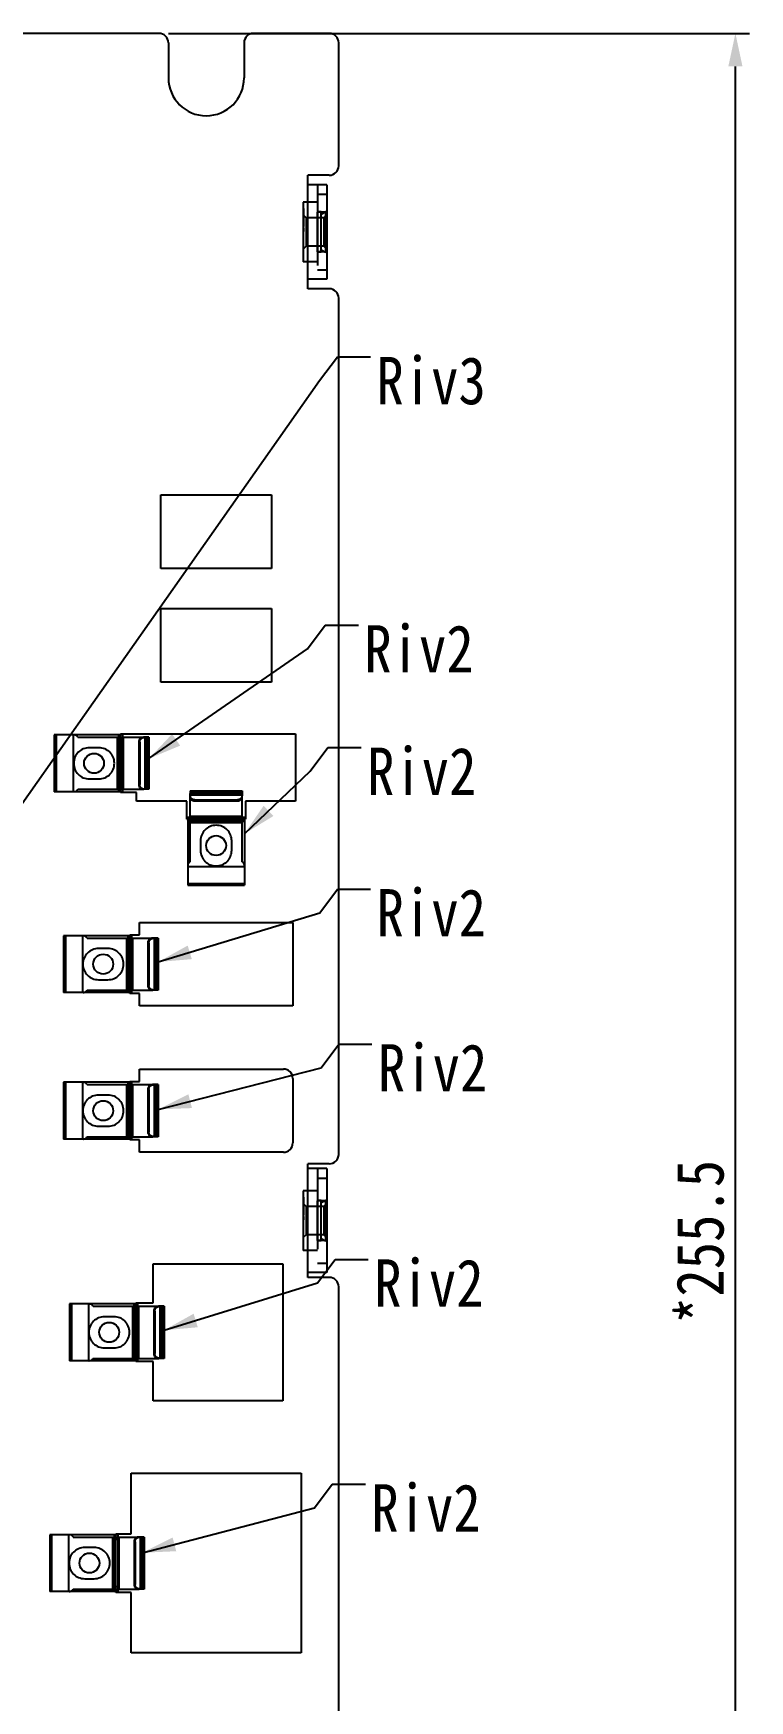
# Model space of a CAD drawing. Header units: millimetres. Extents: x 0 to 8948, y -1340 to 1100.
# Drawn here: x 5114.7 to 5190.4, y 552.4 to 728.6 of the extents above; entities that cross this region are included whole.
import ezdxf

# ---------------------------------------------------------------- set-up
doc = ezdxf.new("R2010")
doc.units = ezdxf.units.MM
doc.header["$LTSCALE"] = 85.25
doc.header["$PDMODE"] = 3
doc.header["$PDSIZE"] = 8
doc.linetypes.add('HIDDEN', pattern=[0.2, 0.1, -0.1])
doc.layers.get('0').update_dxf_attribs({"linetype": 'CONTINUOUS'})
doc.layers.get('Defpoints').update_dxf_attribs({"linetype": 'CONTINUOUS'})
doc.layers.add('02___PRT_ALL_AXES', color=7, linetype='CONTINUOUS')
doc.layers.add('DEFAULT_2', color=8, linetype='HIDDEN')
doc.styles.get("Standard").update_dxf_attribs({"font": 'txt', "width": 0.85})
doc.dimstyles.new('DIMSTYLE_1', dxfattribs={"dimtxt": 5, "dimasz": 3.5, "dimexe": 1.5, "dimexo": 1, "dimgap": 1.25, "dimtad": 1, "dimdsep": 46, "dimtxsty": 'Standard', "dimblk": '_FILLED', "dimblk1": '_FILLED', "dimblk2": '_FILLED', "dimcen": 0.09, "dimadec": 0, "dimazin": 0, "dimtp": 0.01, "dimtm": 0.01, "dimtfac": 1, "dimtofl": 0, "dimtmove": 0, "dimatfit": 3, "dimldrblk": '_FILLED', "dimfxl": 0, "dimtolj": 1, "dimarcsym": 0})
doc.dimstyles.get("Standard").update_dxf_attribs({"dimtxt": 2.5, "dimasz": 3.5, "dimexe": 1.5, "dimexo": 1, "dimtad": 1, "dimdsep": 46, "dimtxsty": 'Standard', "dimblk": '_FILLED', "dimblk1": '_FILLED', "dimblk2": '_FILLED', "dimcen": 0.09, "dimadec": 0, "dimazin": 0, "dimtol": 1, "dimtp": 0.01, "dimtm": 0.01, "dimtfac": 1, "dimtofl": 0, "dimtmove": 0, "dimatfit": 3, "dimldrblk": '_FILLED', "dimfxl": 0, "dimtolj": 1, "dimarcsym": 0})

# ---------------------------------------------------------------- blocks, each defined once
blk = doc.blocks.new('_FILLED')
at = {"color": 0, "linetype": 'ByBlock'}
blk.add_solid([(0, 0), (-1, 0.214), (-1, -0.214)], dxfattribs=at)
blk = doc.blocks.new('*D51')
at = {"color": 0, "linetype": 'Continuous', "lineweight": -2, "transparency": 16777216}
for p, q in [((5128.95, 728.61), (5190.38, 728.61)), ((5188.88, 476.61), (5188.88, 725.11)), ((5146.95, 473.11), (5190.38, 473.11))]:
    blk.add_line(p, q, dxfattribs=at)
at = {"layer": 'Defpoints', "color": 0, "linetype": 'Continuous', "transparency": 16777216}
for p in [(5127.95, 728.61), (5188.88, 728.61), (5145.95, 473.11)]:
    blk.add_point(p, dxfattribs=at)
at = {"color": 0, "linetype": 'Continuous', "lineweight": -2, "transparency": 16777216, "xscale": 3.5, "yscale": 3.5, "zscale": 3.5}
for p, rotation in [((5188.88, 728.61), 90), ((5188.88, 473.11), 270)]:
    blk.add_blockref('_FILLED', p, dxfattribs=dict(at, rotation=rotation))
at = {"color": 0, "linetype": 'Continuous', "transparency": 16777216, "insert": (5182.63, 600.86), "char_height": 5, "width": 25.5, "attachment_point": 2, "rotation": 90}
blk.add_mtext('\\A1;*255.5', dxfattribs=at)

msp = doc.modelspace()

# ---------------------------------------------------------------- linework, layer by layer
at = {"color": 3, "linetype": 'Continuous'}
for p, q in [((5127.948, 728.614), (5028.948, 728.614)), ((5145.948, 728.614), (5137.948, 728.614)), ((5128.948, 727.614), (5128.948, 723.902)), ((5136.948, 727.614), (5136.948, 723.902)), ((5146.948, 714.614), (5146.948, 727.614)), ((5145.948, 713.614), (5143.698, 713.614)), ((5143.698, 701.614), (5143.698, 713.614)), ((5145.698, 712.614), (5143.698, 712.614)), ((5145.698, 712.614), (5145.698, 702.614)), ((5145.698, 702.614), (5143.698, 702.614)), ((5145.948, 701.614), (5143.698, 701.614)), ((5146.948, 610.114), (5146.948, 700.614)), ((5128.138, 679.834), (5139.838, 679.834)), ((5128.138, 672.034), (5128.138, 679.834)), ((5139.838, 679.834), (5139.838, 672.034)), ((5139.838, 672.034), (5128.138, 672.034)), ((5128.138, 667.834), (5139.838, 667.834)), ((5128.138, 660.034), (5128.138, 667.834)), ((5139.838, 667.834), (5139.838, 660.034)), ((5139.838, 660.034), (5128.138, 660.034)), ((5123.888, 654.554), (5142.388, 654.554)), ((5123.888, 648.354), (5123.888, 654.554)), ((5126.888, 654.204), (5126.345, 654.204)), ((5126.888, 654.204), (5126.888, 648.704)), ((5142.388, 654.554), (5142.388, 647.454)), ((5125.811, 653.704), (5125.811, 649.204)), ((5126.888, 648.704), (5126.345, 648.704)), ((5125.588, 648.354), (5123.888, 648.354)), ((5125.588, 647.454), (5125.588, 648.354)), ((5130.888, 647.454), (5125.588, 647.454)), ((5130.888, 645.554), (5130.888, 647.454)), ((5131.238, 648.554), (5136.738, 648.554)), ((5131.238, 648.554), (5131.238, 648.012)), ((5131.738, 647.477), (5136.238, 647.477)), ((5136.738, 648.554), (5136.738, 648.012)), ((5142.388, 647.454), (5137.088, 647.454)), ((5137.088, 647.454), (5137.088, 645.554)), ((5130.888, 645.554), (5137.088, 645.554)), ((5125.908, 634.624), (5142.108, 634.624)), ((5125.908, 633.324), (5125.908, 634.624)), ((5142.108, 634.624), (5142.108, 625.824)), ((5124.858, 633.324), (5125.908, 633.324)), ((5124.858, 627.124), (5124.858, 633.324)), ((5127.858, 632.974), (5127.315, 632.974)), ((5127.858, 632.974), (5127.858, 627.474)), ((5126.781, 632.474), (5126.781, 627.974)), ((5127.858, 627.474), (5127.315, 627.474)), ((5125.908, 627.124), (5124.858, 627.124)), ((5125.908, 625.824), (5125.908, 627.124)), ((5142.108, 625.824), (5125.908, 625.824)), ((5125.898, 619.134), (5141.098, 619.134)), ((5125.898, 617.834), (5125.898, 619.134)), ((5124.858, 617.834), (5125.898, 617.834)), ((5124.858, 611.634), (5124.858, 617.834)), ((5126.781, 616.984), (5126.781, 612.484)), ((5127.858, 617.484), (5127.315, 617.484)), ((5127.858, 617.484), (5127.858, 611.984)), ((5142.098, 618.134), (5142.098, 611.334)), ((5125.898, 611.634), (5124.858, 611.634)), ((5125.898, 610.334), (5125.898, 611.634)), ((5127.858, 611.984), (5127.315, 611.984)), ((5141.098, 610.334), (5125.898, 610.334)), ((5145.948, 609.114), (5143.698, 609.114)), ((5143.698, 597.114), (5143.698, 609.114)), ((5145.698, 608.614), (5143.698, 608.614)), ((5145.698, 608.614), (5145.698, 597.614)), ((5127.338, 598.554), (5141.038, 598.554)), ((5127.338, 594.404), (5127.338, 598.554)), ((5141.038, 598.554), (5141.038, 584.054)), ((5145.698, 597.614), (5143.698, 597.614)), ((5145.948, 597.114), (5143.698, 597.114)), ((5146.948, 511.614), (5146.948, 596.114)), ((5125.488, 594.404), (5127.338, 594.404)), ((5125.488, 588.204), (5125.488, 594.404)), ((5128.488, 594.054), (5127.945, 594.054)), ((5128.488, 594.054), (5128.488, 588.554)), ((5127.411, 593.554), (5127.411, 589.054)), ((5127.338, 588.204), (5125.488, 588.204)), ((5127.338, 584.054), (5127.338, 588.204)), ((5128.488, 588.554), (5127.945, 588.554)), ((5141.038, 584.054), (5127.338, 584.054)), ((5124.998, 576.414), (5142.998, 576.414)), ((5124.998, 570.014), (5124.998, 576.414)), ((5142.998, 576.414), (5142.998, 557.414)), ((5123.398, 570.014), (5124.998, 570.014)), ((5123.398, 563.814), (5123.398, 570.014)), ((5126.398, 569.664), (5125.855, 569.664)), ((5126.398, 569.664), (5126.398, 564.164)), ((5125.321, 569.164), (5125.321, 564.664)), ((5126.398, 564.164), (5125.855, 564.164)), ((5124.998, 563.814), (5123.398, 563.814)), ((5124.998, 557.414), (5124.998, 563.814)), ((5142.998, 557.414), (5124.998, 557.414))]:
    msp.add_line(p, q, dxfattribs=at)
at = {"color": 7, "linetype": 'Continuous'}
for p, q in [((5124.088, 654.454), (5123.888, 654.454)), ((5124.088, 653.954), (5123.888, 653.954)), ((5124.088, 654.454), (5124.088, 648.454)), ((5124.088, 654.204), (5126.345, 654.204)), ((5124.088, 648.954), (5123.888, 648.954)), ((5124.088, 648.704), (5126.345, 648.704)), ((5124.088, 648.454), (5123.888, 648.454)), ((5131.238, 645.754), (5131.238, 648.012)), ((5136.738, 645.754), (5136.738, 648.012)), ((5130.988, 645.754), (5136.988, 645.754)), ((5130.988, 645.754), (5130.988, 645.554)), ((5131.488, 645.754), (5131.488, 645.554)), ((5136.488, 645.754), (5136.488, 645.554)), ((5136.988, 645.754), (5136.988, 645.554)), ((5125.058, 633.224), (5124.858, 633.224)), ((5125.058, 632.724), (5124.858, 632.724)), ((5125.058, 633.224), (5125.058, 627.224)), ((5125.058, 632.974), (5127.315, 632.974)), ((5125.058, 627.724), (5124.858, 627.724)), ((5125.058, 627.474), (5127.315, 627.474)), ((5125.058, 627.224), (5124.858, 627.224)), ((5125.058, 617.734), (5124.858, 617.734)), ((5125.058, 617.234), (5124.858, 617.234)), ((5125.058, 617.734), (5125.058, 611.734)), ((5125.058, 617.484), (5127.315, 617.484)), ((5125.058, 612.234), (5124.858, 612.234)), ((5125.058, 611.734), (5124.858, 611.734)), ((5125.058, 611.984), (5127.315, 611.984)), ((5125.688, 594.304), (5125.488, 594.304)), ((5125.688, 594.304), (5125.688, 588.304)), ((5125.688, 594.054), (5127.945, 594.054)), ((5125.688, 593.804), (5125.488, 593.804)), ((5125.688, 588.804), (5125.488, 588.804)), ((5125.688, 588.304), (5125.488, 588.304)), ((5125.688, 588.554), (5127.945, 588.554)), ((5123.598, 569.914), (5123.398, 569.914)), ((5123.598, 569.414), (5123.398, 569.414)), ((5123.598, 569.914), (5123.598, 563.914)), ((5123.598, 569.664), (5125.855, 569.664)), ((5123.598, 564.414), (5123.398, 564.414)), ((5123.598, 564.164), (5125.855, 564.164)), ((5123.598, 563.914), (5123.398, 563.914))]:
    msp.add_line(p, q, dxfattribs=at)
at = {"color": 3, "linetype": 'Continuous'}
for centre, radius, start, end in [((5127.948, 727.614), 1, 0, 90), ((5137.948, 727.614), 1, 90, 180), ((5145.948, 727.614), 1, 0, 90), ((5132.948, 723.902), 4, 180, 0), ((5145.948, 714.614), 1, 270, 0), ((5145.948, 700.614), 1, 0, 90), ((5141.098, 618.134), 1, 0, 90), ((5141.098, 611.334), 1, 270, 0), ((5145.948, 610.114), 1, 270, 0), ((5145.948, 596.114), 1, 0, 90)]:
    msp.add_arc(centre, radius, start, end, dxfattribs=at)
for points, knots in [([(5126.345, 654.204), (5126.276, 654.204), (5126.171, 654.193), (5126.042, 654.139), (5125.958, 654.079), (5125.892, 654.001), (5125.829, 653.878), (5125.811, 653.773), (5125.811, 653.704)], [0, 0, 0, 0, 0.2519754, 0.3779997, 0.5019907, 0.6249582, 0.7487122, 1, 1, 1, 1]), ([(5125.811, 649.204), (5125.811, 649.135), (5125.829, 649.03), (5125.892, 648.908), (5125.958, 648.829), (5126.042, 648.769), (5126.171, 648.715), (5126.276, 648.704), (5126.345, 648.704)], [0, 0, 0, 0, 0.2512872, 0.3750407, 0.4980074, 0.6219983, 0.7480235, 1, 1, 1, 1]), ([(5131.238, 648.012), (5131.238, 647.943), (5131.249, 647.837), (5131.302, 647.709), (5131.363, 647.625), (5131.441, 647.558), (5131.564, 647.495), (5131.669, 647.477), (5131.738, 647.477)], [0, 0, 0, 0, 0.2519754, 0.3779997, 0.5019907, 0.6249582, 0.7487122, 1, 1, 1, 1]), ([(5136.238, 647.477), (5136.307, 647.477), (5136.412, 647.495), (5136.534, 647.558), (5136.613, 647.625), (5136.673, 647.709), (5136.726, 647.837), (5136.738, 647.943), (5136.738, 648.012)], [0, 0, 0, 0, 0.2512872, 0.3750407, 0.4980074, 0.6219983, 0.7480235, 1, 1, 1, 1]), ([(5127.315, 632.974), (5127.246, 632.974), (5127.141, 632.963), (5127.012, 632.909), (5126.928, 632.849), (5126.862, 632.771), (5126.799, 632.648), (5126.781, 632.543), (5126.781, 632.474)], [0, 0, 0, 0, 0.2519754, 0.3779997, 0.5019907, 0.6249582, 0.7487122, 1, 1, 1, 1]), ([(5126.781, 627.974), (5126.781, 627.905), (5126.799, 627.8), (5126.862, 627.678), (5126.928, 627.599), (5127.012, 627.539), (5127.141, 627.485), (5127.246, 627.474), (5127.315, 627.474)], [0, 0, 0, 0, 0.2512872, 0.3750407, 0.4980074, 0.6219983, 0.7480235, 1, 1, 1, 1]), ([(5127.315, 617.484), (5127.246, 617.484), (5127.141, 617.473), (5127.012, 617.419), (5126.928, 617.359), (5126.862, 617.281), (5126.799, 617.158), (5126.781, 617.053), (5126.781, 616.984)], [0, 0, 0, 0, 0.2519754, 0.3779997, 0.5019907, 0.6249582, 0.7487122, 1, 1, 1, 1]), ([(5126.781, 612.484), (5126.781, 612.415), (5126.799, 612.31), (5126.862, 612.188), (5126.928, 612.109), (5127.012, 612.049), (5127.141, 611.995), (5127.246, 611.984), (5127.315, 611.984)], [0, 0, 0, 0, 0.2512872, 0.3750407, 0.4980074, 0.6219983, 0.7480235, 1, 1, 1, 1]), ([(5127.945, 594.054), (5127.876, 594.054), (5127.771, 594.043), (5127.642, 593.989), (5127.558, 593.929), (5127.492, 593.851), (5127.429, 593.728), (5127.411, 593.623), (5127.411, 593.554)], [0, 0, 0, 0, 0.2519754, 0.3779997, 0.5019907, 0.6249582, 0.7487122, 1, 1, 1, 1]), ([(5127.411, 589.054), (5127.411, 588.985), (5127.429, 588.88), (5127.492, 588.758), (5127.558, 588.679), (5127.642, 588.619), (5127.771, 588.565), (5127.876, 588.554), (5127.945, 588.554)], [0, 0, 0, 0, 0.2512872, 0.3750407, 0.4980074, 0.6219983, 0.7480235, 1, 1, 1, 1]), ([(5125.855, 569.664), (5125.786, 569.664), (5125.681, 569.653), (5125.552, 569.599), (5125.468, 569.539), (5125.402, 569.461), (5125.339, 569.338), (5125.321, 569.233), (5125.321, 569.164)], [0, 0, 0, 0, 0.2519754, 0.3779997, 0.5019907, 0.6249582, 0.7487122, 1, 1, 1, 1]), ([(5125.321, 564.664), (5125.321, 564.595), (5125.339, 564.49), (5125.402, 564.368), (5125.468, 564.289), (5125.552, 564.229), (5125.681, 564.175), (5125.786, 564.164), (5125.855, 564.164)], [0, 0, 0, 0, 0.2512872, 0.3750407, 0.4980074, 0.6219983, 0.7480235, 1, 1, 1, 1])]:
    msp.add_open_spline(points, degree=3, knots=knots, dxfattribs=at)
at = {"layer": '02___PRT_ALL_AXES', "color": 8, "linetype": 'HIDDEN'}
for p, q in [((5145.698, 709.714), (5144.698, 709.714)), ((5144.698, 705.514), (5144.698, 709.714)), ((5145.698, 705.514), (5145.698, 709.714)), ((5145.698, 705.514), (5144.698, 705.514)), ((5145.698, 605.214), (5144.698, 605.214)), ((5144.698, 601.014), (5144.698, 605.214)), ((5145.698, 601.014), (5145.698, 605.214)), ((5145.698, 601.014), (5144.698, 601.014))]:
    msp.add_line(p, q, dxfattribs=at)
at = {"layer": '02___PRT_ALL_AXES', "color": 3, "linetype": 'Continuous'}
for centre in [(5121.088, 651.454), (5133.988, 642.754), (5122.058, 630.224), (5122.058, 614.734), (5122.688, 591.304), (5120.598, 566.914)]:
    msp.add_circle(centre, 1.05, dxfattribs=at)
at = {"layer": 'DEFAULT_2', "color": 8, "linetype": 'HIDDEN'}
for p, q in [((5144.698, 712.614), (5144.698, 702.614)), ((5144.698, 710.764), (5143.198, 710.764)), ((5143.198, 710.764), (5143.198, 704.464)), ((5144.698, 711.614), (5145.698, 711.614)), ((5143.218, 710.09), (5143.198, 710.09)), ((5143.218, 710.076), (5143.198, 710.076)), ((5143.198, 710.054), (5143.218, 710.054)), ((5143.218, 710.046), (5143.198, 710.046)), ((5143.218, 710.008), (5143.198, 710.008)), ((5143.198, 710.008), (5143.218, 710.008)), ((5143.218, 710.007), (5143.198, 710.007)), ((5143.218, 710.005), (5143.198, 710.005)), ((5143.218, 709.995), (5143.198, 709.995)), ((5143.198, 709.985), (5143.218, 709.985)), ((5143.218, 709.761), (5143.198, 709.761)), ((5143.218, 709.728), (5143.198, 709.728)), ((5143.218, 709.647), (5143.198, 709.647)), ((5143.218, 709.614), (5143.198, 709.614)), ((5143.218, 709.605), (5143.198, 709.605)), ((5143.218, 709.593), (5143.198, 709.593)), ((5143.218, 709.573), (5143.198, 709.573)), ((5143.218, 709.572), (5143.198, 709.572)), ((5143.218, 709.57), (5143.198, 709.57)), ((5143.218, 709.543), (5143.198, 709.543)), ((5143.218, 709.542), (5143.198, 709.542)), ((5143.218, 709.536), (5143.198, 709.536)), ((5143.218, 709.526), (5143.198, 709.526)), ((5143.198, 709.514), (5143.218, 709.514)), ((5143.218, 709.513), (5143.198, 709.513)), ((5143.218, 709.468), (5143.198, 709.468)), ((5143.218, 709.456), (5143.198, 709.456)), ((5143.218, 709.427), (5143.198, 709.427)), ((5143.218, 709.423), (5143.198, 709.423)), ((5143.198, 709.42), (5143.218, 709.42)), ((5143.198, 709.414), (5143.218, 709.414)), ((5143.498, 709.114), (5143.198, 709.414)), ((5143.218, 709.346), (5143.198, 709.346)), ((5143.218, 709.329), (5143.198, 709.329)), ((5143.218, 709.326), (5143.198, 709.326)), ((5143.218, 709.324), (5143.198, 709.324)), ((5143.198, 709.323), (5143.218, 709.323)), ((5143.218, 709.309), (5143.198, 709.309)), ((5143.218, 709.306), (5143.198, 709.306)), ((5143.198, 709.304), (5143.218, 709.304)), ((5143.218, 709.291), (5143.198, 709.291)), ((5143.218, 709.289), (5143.198, 709.289)), ((5143.218, 709.281), (5143.198, 709.281)), ((5143.218, 709.28), (5143.198, 709.28)), ((5143.218, 709.22), (5143.198, 709.22)), ((5143.218, 709.219), (5143.198, 709.219)), ((5143.198, 709.207), (5143.218, 709.207)), ((5143.218, 709.182), (5143.198, 709.182)), ((5143.218, 709.176), (5143.198, 709.176)), ((5143.218, 709.161), (5143.198, 709.161)), ((5143.218, 709.158), (5143.198, 709.158)), ((5143.198, 709.145), (5143.218, 709.145)), ((5143.218, 709.141), (5143.198, 709.141)), ((5143.218, 709.131), (5143.198, 709.131)), ((5143.198, 709.13), (5143.218, 709.13)), ((5143.218, 709.127), (5143.198, 709.127)), ((5143.218, 709.116), (5143.198, 709.116)), ((5143.198, 709.102), (5143.218, 709.102)), ((5143.218, 709.1), (5143.198, 709.1)), ((5143.198, 709.1), (5143.218, 709.1)), ((5143.198, 709.066), (5143.218, 709.066)), ((5143.218, 709.059), (5143.198, 709.059)), ((5143.218, 709), (5143.198, 709)), ((5143.198, 708.992), (5143.218, 708.992)), ((5143.218, 708.968), (5143.198, 708.968)), ((5143.218, 708.957), (5143.198, 708.957)), ((5143.198, 708.945), (5143.218, 708.945)), ((5143.198, 708.934), (5143.218, 708.934)), ((5143.218, 708.934), (5143.198, 708.934)), ((5143.218, 708.923), (5143.198, 708.923)), ((5143.218, 708.921), (5143.198, 708.921)), ((5143.218, 708.883), (5143.198, 708.883)), ((5143.218, 708.854), (5143.198, 708.854)), ((5143.218, 708.846), (5143.198, 708.846)), ((5143.218, 708.846), (5143.198, 708.846)), ((5143.198, 708.77), (5143.218, 708.77)), ((5143.218, 708.752), (5143.198, 708.752)), ((5143.218, 708.723), (5143.198, 708.723)), ((5143.218, 708.71), (5143.198, 708.71)), ((5143.198, 708.7), (5143.218, 708.7)), ((5143.218, 708.683), (5143.198, 708.683)), ((5143.198, 708.652), (5143.218, 708.652)), ((5143.218, 708.644), (5143.198, 708.644)), ((5143.198, 708.515), (5143.218, 708.515)), ((5143.218, 710.09), (5143.218, 708.198)), ((5145.368, 709.114), (5143.498, 709.114)), ((5143.498, 709.114), (5143.498, 706.114)), ((5145.078, 709.739), (5144.698, 709.739)), ((5145.078, 709.514), (5145.568, 709.739)), ((5145.078, 705.489), (5145.078, 709.739)), ((5145.368, 709.114), (5145.668, 709.414)), ((5145.368, 709.114), (5145.368, 706.114)), ((5145.668, 709.739), (5145.568, 709.739)), ((5145.568, 709.739), (5145.568, 705.489)), ((5145.668, 705.489), (5145.668, 709.739)), ((5143.218, 708.481), (5143.198, 708.481)), ((5143.218, 708.453), (5143.198, 708.453)), ((5143.218, 708.445), (5143.198, 708.445)), ((5143.218, 708.416), (5143.198, 708.416)), ((5143.218, 708.405), (5143.198, 708.405)), ((5143.218, 708.377), (5143.198, 708.377)), ((5143.218, 708.369), (5143.198, 708.369)), ((5143.218, 708.21), (5143.198, 708.21)), ((5143.218, 708.198), (5143.198, 708.198)), ((5143.218, 708.059), (5143.198, 708.059)), ((5143.218, 708.057), (5143.198, 708.057)), ((5143.218, 708.017), (5143.198, 708.017)), ((5143.218, 708.008), (5143.198, 708.008)), ((5143.218, 708.007), (5143.198, 708.007)), ((5143.218, 708.006), (5143.198, 708.006)), ((5143.218, 707.984), (5143.198, 707.984)), ((5143.218, 707.978), (5143.198, 707.978)), ((5143.198, 707.977), (5143.218, 707.977)), ((5143.218, 707.973), (5143.198, 707.973)), ((5143.218, 707.969), (5143.198, 707.969)), ((5143.218, 707.891), (5143.198, 707.891)), ((5143.218, 707.876), (5143.198, 707.876)), ((5143.218, 707.875), (5143.198, 707.875)), ((5143.218, 707.866), (5143.198, 707.866)), ((5143.218, 707.842), (5143.198, 707.842)), ((5143.218, 707.83), (5143.198, 707.83)), ((5143.218, 707.785), (5143.198, 707.785)), ((5143.218, 707.757), (5143.198, 707.757)), ((5143.218, 707.751), (5143.198, 707.751)), ((5143.198, 707.725), (5143.218, 707.725)), ((5143.218, 707.725), (5143.198, 707.725)), ((5143.218, 707.718), (5143.198, 707.718)), ((5143.218, 707.717), (5143.198, 707.717)), ((5143.198, 707.71), (5143.218, 707.71)), ((5143.218, 707.706), (5143.198, 707.706)), ((5143.198, 707.678), (5143.218, 707.678)), ((5143.218, 707.678), (5143.198, 707.678)), ((5143.218, 708.059), (5143.218, 707.678)), ((5143.498, 706.114), (5143.198, 705.814)), ((5145.368, 706.114), (5143.498, 706.114)), ((5145.078, 705.489), (5144.698, 705.489)), ((5145.078, 705.714), (5145.568, 705.489)), ((5145.368, 706.114), (5145.668, 705.814)), ((5145.668, 705.489), (5145.568, 705.489)), ((5144.698, 704.464), (5143.198, 704.464)), ((5144.698, 703.614), (5145.698, 703.614)), ((5123.888, 654.454), (5116.888, 654.454)), ((5116.888, 654.454), (5116.888, 648.454)), ((5117.088, 654.454), (5117.088, 648.454)), ((5118.888, 654.454), (5118.888, 648.454)), ((5119.388, 654.204), (5124.088, 654.204)), ((5123.537, 654.204), (5123.537, 648.704)), ((5123.688, 654.454), (5123.688, 648.454)), ((5124.076, 654.204), (5124.076, 648.704)), ((5124.183, 654.204), (5124.183, 648.704)), ((5126.457, 654.204), (5126.457, 648.704)), ((5126.565, 654.204), (5126.565, 648.704)), ((5126.688, 654.204), (5126.688, 648.704)), ((5121.588, 653.104), (5120.588, 653.104)), ((5125.919, 653.704), (5125.811, 653.704)), ((5125.919, 653.704), (5125.919, 649.204)), ((5119.388, 648.704), (5124.088, 648.704)), ((5120.588, 649.804), (5121.588, 649.804)), ((5125.919, 649.204), (5125.811, 649.204)), ((5123.888, 648.454), (5116.888, 648.454)), ((5131.238, 648.354), (5136.738, 648.354)), ((5131.238, 648.231), (5136.738, 648.231)), ((5131.238, 648.123), (5136.738, 648.123)), ((5131.738, 647.585), (5136.238, 647.585)), ((5131.738, 647.585), (5131.738, 647.477)), ((5136.238, 647.585), (5136.238, 647.477)), ((5130.988, 645.554), (5130.988, 638.554)), ((5130.988, 645.354), (5136.988, 645.354)), ((5131.238, 645.85), (5136.738, 645.85)), ((5131.238, 641.054), (5131.238, 645.754)), ((5131.238, 645.742), (5136.738, 645.742)), ((5131.238, 645.204), (5136.738, 645.204)), ((5136.738, 641.054), (5136.738, 645.754)), ((5136.988, 645.554), (5136.988, 638.554)), ((5132.338, 643.254), (5132.338, 642.254)), ((5135.638, 642.254), (5135.638, 643.254)), ((5130.988, 640.554), (5136.988, 640.554)), ((5130.988, 638.754), (5136.988, 638.754)), ((5130.988, 638.554), (5136.988, 638.554)), ((5124.858, 633.224), (5117.858, 633.224)), ((5117.858, 633.224), (5117.858, 627.224)), ((5118.058, 633.224), (5118.058, 627.224)), ((5119.858, 633.224), (5119.858, 627.224)), ((5120.358, 632.974), (5125.058, 632.974)), ((5124.507, 632.974), (5124.507, 627.474)), ((5124.658, 633.224), (5124.658, 627.224)), ((5125.046, 632.974), (5125.046, 627.474)), ((5125.153, 632.974), (5125.153, 627.474)), ((5127.427, 632.974), (5127.427, 627.474)), ((5127.535, 632.974), (5127.535, 627.474)), ((5127.658, 632.974), (5127.658, 627.474)), ((5122.558, 631.874), (5121.558, 631.874)), ((5126.889, 632.474), (5126.781, 632.474)), ((5126.889, 632.474), (5126.889, 627.974)), ((5120.358, 627.474), (5125.058, 627.474)), ((5121.558, 628.574), (5122.558, 628.574)), ((5126.889, 627.974), (5126.781, 627.974)), ((5124.858, 627.224), (5117.858, 627.224)), ((5124.858, 617.734), (5117.858, 617.734)), ((5117.858, 617.734), (5117.858, 611.734)), ((5118.058, 617.734), (5118.058, 611.734)), ((5119.858, 617.734), (5119.858, 611.734)), ((5120.358, 617.484), (5125.058, 617.484)), ((5124.507, 617.484), (5124.507, 611.984)), ((5124.658, 617.734), (5124.658, 611.734)), ((5125.046, 617.484), (5125.046, 611.984)), ((5125.153, 617.484), (5125.153, 611.984)), ((5126.889, 616.984), (5126.781, 616.984)), ((5126.889, 616.984), (5126.889, 612.484)), ((5127.427, 617.484), (5127.427, 611.984)), ((5127.535, 617.484), (5127.535, 611.984)), ((5127.658, 617.484), (5127.658, 611.984)), ((5122.558, 616.384), (5121.558, 616.384)), ((5124.858, 611.734), (5117.858, 611.734)), ((5120.358, 611.984), (5125.058, 611.984)), ((5121.558, 613.084), (5122.558, 613.084)), ((5126.889, 612.484), (5126.781, 612.484)), ((5144.698, 608.614), (5144.698, 597.614)), ((5144.698, 607.614), (5145.698, 607.614)), ((5144.698, 606.264), (5143.198, 606.264)), ((5143.198, 606.264), (5143.198, 599.964)), ((5143.218, 605.59), (5143.198, 605.59)), ((5143.218, 605.576), (5143.198, 605.576)), ((5143.198, 605.554), (5143.218, 605.554)), ((5143.218, 605.546), (5143.198, 605.546)), ((5143.218, 605.508), (5143.198, 605.508)), ((5143.198, 605.508), (5143.218, 605.508)), ((5143.218, 605.507), (5143.198, 605.507)), ((5143.218, 605.505), (5143.198, 605.505)), ((5143.218, 605.495), (5143.198, 605.495)), ((5143.198, 605.485), (5143.218, 605.485)), ((5143.218, 605.261), (5143.198, 605.261)), ((5143.218, 605.228), (5143.198, 605.228)), ((5143.218, 605.147), (5143.198, 605.147)), ((5143.218, 605.114), (5143.198, 605.114)), ((5143.218, 605.105), (5143.198, 605.105)), ((5143.218, 605.093), (5143.198, 605.093)), ((5143.218, 605.073), (5143.198, 605.073)), ((5143.218, 605.072), (5143.198, 605.072)), ((5143.218, 605.07), (5143.198, 605.07)), ((5143.218, 605.043), (5143.198, 605.043)), ((5143.218, 605.042), (5143.198, 605.042)), ((5143.218, 605.036), (5143.198, 605.036)), ((5143.218, 605.026), (5143.198, 605.026)), ((5143.198, 605.014), (5143.218, 605.014)), ((5143.218, 605.013), (5143.198, 605.013)), ((5143.218, 604.968), (5143.198, 604.968)), ((5143.218, 604.956), (5143.198, 604.956)), ((5143.218, 604.927), (5143.198, 604.927)), ((5143.218, 604.923), (5143.198, 604.923)), ((5143.198, 604.92), (5143.218, 604.92)), ((5143.198, 604.914), (5143.218, 604.914)), ((5143.498, 604.614), (5143.198, 604.914)), ((5143.218, 604.846), (5143.198, 604.846)), ((5143.218, 604.829), (5143.198, 604.829)), ((5143.218, 604.826), (5143.198, 604.826)), ((5143.218, 604.824), (5143.198, 604.824)), ((5143.198, 604.823), (5143.218, 604.823)), ((5143.218, 604.809), (5143.198, 604.809)), ((5143.218, 604.806), (5143.198, 604.806)), ((5143.198, 604.804), (5143.218, 604.804)), ((5143.218, 604.791), (5143.198, 604.791)), ((5143.218, 604.789), (5143.198, 604.789)), ((5143.218, 604.781), (5143.198, 604.781)), ((5143.218, 604.78), (5143.198, 604.78)), ((5143.218, 604.72), (5143.198, 604.72)), ((5143.218, 604.719), (5143.198, 604.719)), ((5143.198, 604.707), (5143.218, 604.707)), ((5143.218, 604.682), (5143.198, 604.682)), ((5143.218, 604.676), (5143.198, 604.676)), ((5143.218, 604.661), (5143.198, 604.661)), ((5143.218, 604.658), (5143.198, 604.658)), ((5143.198, 604.645), (5143.218, 604.645)), ((5143.218, 604.641), (5143.198, 604.641)), ((5143.218, 604.631), (5143.198, 604.631)), ((5143.198, 604.63), (5143.218, 604.63)), ((5143.218, 604.627), (5143.198, 604.627)), ((5143.218, 604.616), (5143.198, 604.616)), ((5143.198, 604.602), (5143.218, 604.602)), ((5143.218, 604.6), (5143.198, 604.6)), ((5143.198, 604.6), (5143.218, 604.6)), ((5143.198, 604.566), (5143.218, 604.566)), ((5143.218, 604.559), (5143.198, 604.559)), ((5143.218, 605.59), (5143.218, 603.698)), ((5145.368, 604.614), (5143.498, 604.614)), ((5143.498, 604.614), (5143.498, 601.614)), ((5145.078, 605.239), (5144.698, 605.239)), ((5145.078, 605.014), (5145.568, 605.239)), ((5145.078, 600.989), (5145.078, 605.239)), ((5145.368, 604.614), (5145.668, 604.914)), ((5145.368, 604.614), (5145.368, 601.614)), ((5145.668, 605.239), (5145.568, 605.239)), ((5145.568, 605.239), (5145.568, 600.989)), ((5145.668, 600.989), (5145.668, 605.239)), ((5143.218, 604.5), (5143.198, 604.5)), ((5143.198, 604.492), (5143.218, 604.492)), ((5143.218, 604.468), (5143.198, 604.468)), ((5143.218, 604.457), (5143.198, 604.457)), ((5143.198, 604.445), (5143.218, 604.445)), ((5143.198, 604.434), (5143.218, 604.434)), ((5143.218, 604.434), (5143.198, 604.434)), ((5143.218, 604.423), (5143.198, 604.423)), ((5143.218, 604.421), (5143.198, 604.421)), ((5143.218, 604.383), (5143.198, 604.383)), ((5143.218, 604.354), (5143.198, 604.354)), ((5143.218, 604.346), (5143.198, 604.346)), ((5143.218, 604.346), (5143.198, 604.346)), ((5143.198, 604.27), (5143.218, 604.27)), ((5143.218, 604.252), (5143.198, 604.252)), ((5143.218, 604.223), (5143.198, 604.223)), ((5143.218, 604.21), (5143.198, 604.21)), ((5143.198, 604.2), (5143.218, 604.2)), ((5143.218, 604.183), (5143.198, 604.183)), ((5143.198, 604.152), (5143.218, 604.152)), ((5143.218, 604.144), (5143.198, 604.144)), ((5143.198, 604.015), (5143.218, 604.015)), ((5143.218, 603.981), (5143.198, 603.981)), ((5143.218, 603.953), (5143.198, 603.953)), ((5143.218, 603.945), (5143.198, 603.945)), ((5143.218, 603.916), (5143.198, 603.916)), ((5143.218, 603.905), (5143.198, 603.905)), ((5143.218, 603.877), (5143.198, 603.877)), ((5143.218, 603.869), (5143.198, 603.869)), ((5143.218, 603.71), (5143.198, 603.71)), ((5143.218, 603.698), (5143.198, 603.698)), ((5143.218, 603.559), (5143.198, 603.559)), ((5143.218, 603.557), (5143.198, 603.557)), ((5143.218, 603.517), (5143.198, 603.517)), ((5143.218, 603.508), (5143.198, 603.508)), ((5143.218, 603.507), (5143.198, 603.507)), ((5143.218, 603.506), (5143.198, 603.506)), ((5143.218, 603.484), (5143.198, 603.484)), ((5143.218, 603.478), (5143.198, 603.478)), ((5143.198, 603.477), (5143.218, 603.477)), ((5143.218, 603.473), (5143.198, 603.473)), ((5143.218, 603.469), (5143.198, 603.469)), ((5143.218, 603.391), (5143.198, 603.391)), ((5143.218, 603.376), (5143.198, 603.376)), ((5143.218, 603.375), (5143.198, 603.375)), ((5143.218, 603.366), (5143.198, 603.366)), ((5143.218, 603.342), (5143.198, 603.342)), ((5143.218, 603.33), (5143.198, 603.33)), ((5143.218, 603.285), (5143.198, 603.285)), ((5143.218, 603.257), (5143.198, 603.257)), ((5143.218, 603.251), (5143.198, 603.251)), ((5143.198, 603.225), (5143.218, 603.225)), ((5143.218, 603.225), (5143.198, 603.225)), ((5143.218, 603.218), (5143.198, 603.218)), ((5143.218, 603.217), (5143.198, 603.217)), ((5143.198, 603.21), (5143.218, 603.21)), ((5143.218, 603.206), (5143.198, 603.206)), ((5143.198, 603.178), (5143.218, 603.178)), ((5143.218, 603.178), (5143.198, 603.178)), ((5143.218, 603.559), (5143.218, 603.178)), ((5143.498, 601.614), (5143.198, 601.314)), ((5145.368, 601.614), (5143.498, 601.614)), ((5145.078, 601.214), (5145.568, 600.989)), ((5145.368, 601.614), (5145.668, 601.314)), ((5144.698, 599.964), (5143.198, 599.964)), ((5145.078, 600.989), (5144.698, 600.989)), ((5145.668, 600.989), (5145.568, 600.989)), ((5144.698, 598.614), (5145.698, 598.614)), ((5125.488, 594.304), (5118.488, 594.304)), ((5118.488, 594.304), (5118.488, 588.304)), ((5118.688, 594.304), (5118.688, 588.304)), ((5120.488, 594.304), (5120.488, 588.304)), ((5120.988, 594.054), (5125.688, 594.054)), ((5125.137, 594.054), (5125.137, 588.554)), ((5125.288, 594.304), (5125.288, 588.304)), ((5125.676, 594.054), (5125.676, 588.554)), ((5125.783, 594.054), (5125.783, 588.554)), ((5128.057, 594.054), (5128.057, 588.554)), ((5128.165, 594.054), (5128.165, 588.554)), ((5128.288, 594.054), (5128.288, 588.554)), ((5123.188, 592.954), (5122.188, 592.954)), ((5127.519, 593.554), (5127.411, 593.554)), ((5127.519, 593.554), (5127.519, 589.054)), ((5122.188, 589.654), (5123.188, 589.654)), ((5127.519, 589.054), (5127.411, 589.054)), ((5125.488, 588.304), (5118.488, 588.304)), ((5120.988, 588.554), (5125.688, 588.554)), ((5123.398, 569.914), (5116.398, 569.914)), ((5116.398, 569.914), (5116.398, 563.914)), ((5116.598, 569.914), (5116.598, 563.914)), ((5118.398, 569.914), (5118.398, 563.914)), ((5118.898, 569.664), (5123.598, 569.664)), ((5123.047, 569.664), (5123.047, 564.164)), ((5123.198, 569.914), (5123.198, 563.914)), ((5123.586, 569.664), (5123.586, 564.164)), ((5123.693, 569.664), (5123.693, 564.164)), ((5125.967, 569.664), (5125.967, 564.164)), ((5126.075, 569.664), (5126.075, 564.164)), ((5126.198, 569.664), (5126.198, 564.164)), ((5121.098, 568.564), (5120.098, 568.564)), ((5125.429, 569.164), (5125.321, 569.164)), ((5125.429, 569.164), (5125.429, 564.664)), ((5118.898, 564.164), (5123.598, 564.164)), ((5120.098, 565.264), (5121.098, 565.264)), ((5125.429, 564.664), (5125.321, 564.664)), ((5123.398, 563.914), (5116.398, 563.914))]:
    msp.add_line(p, q, dxfattribs=at)
for centre, radius, start, end in [((5118.955, 653.954), 0.5, 30, 90), ((5120.588, 651.454), 1.65, 90, 270), ((5121.588, 651.454), 1.65, 270, 90), ((5118.955, 648.954), 0.5, 270, 330), ((5133.988, 643.254), 1.65, 0, 180), ((5133.988, 642.254), 1.65, 180, 0), ((5131.488, 640.621), 0.5, 120, 180), ((5136.488, 640.621), 0.5, 0, 60), ((5119.925, 632.724), 0.5, 30, 90), ((5121.558, 630.224), 1.65, 90, 270), ((5122.558, 630.224), 1.65, 270, 90), ((5119.925, 627.724), 0.5, 270, 330), ((5119.925, 617.234), 0.5, 30, 90), ((5121.558, 614.734), 1.65, 90, 270), ((5122.558, 614.734), 1.65, 270, 90), ((5119.925, 612.234), 0.5, 270, 330), ((5120.555, 593.804), 0.5, 30, 90), ((5122.188, 591.304), 1.65, 90, 270), ((5123.188, 591.304), 1.65, 270, 90), ((5120.555, 588.804), 0.5, 270, 330), ((5118.465, 569.414), 0.5, 30, 90), ((5120.098, 566.914), 1.65, 90, 270), ((5121.098, 566.914), 1.65, 270, 90), ((5118.465, 564.414), 0.5, 270, 330)]:
    msp.add_arc(centre, radius, start, end, dxfattribs=at)
for points, knots in [([(5125.919, 653.704), (5125.919, 653.748), (5125.928, 653.836), (5125.974, 653.961), (5126.053, 654.067), (5126.163, 654.143), (5126.287, 654.185), (5126.437, 654.205), (5126.544, 654.204), (5126.609, 654.204)], [0, 0, 0, 0, 0.1355986, 0.269297, 0.4020652, 0.5367086, 0.672068, 0.8003697, 1, 1, 1, 1]), ([(5126.609, 648.704), (5126.544, 648.704), (5126.437, 648.704), (5126.287, 648.724), (5126.163, 648.765), (5126.053, 648.841), (5125.974, 648.948), (5125.928, 649.072), (5125.919, 649.16), (5125.919, 649.204)], [0, 0, 0, 0, 0.1996315, 0.3279339, 0.4632942, 0.5979372, 0.7307039, 0.8644017, 1, 1, 1, 1]), ([(5131.738, 647.585), (5131.694, 647.585), (5131.606, 647.595), (5131.481, 647.64), (5131.375, 647.72), (5131.299, 647.829), (5131.257, 647.954), (5131.237, 648.104), (5131.238, 648.211), (5131.238, 648.276)], [0, 0, 0, 0, 0.1355986, 0.269297, 0.4020652, 0.5367086, 0.672068, 0.8003697, 1, 1, 1, 1]), ([(5136.738, 648.276), (5136.738, 648.211), (5136.738, 648.104), (5136.718, 647.954), (5136.677, 647.829), (5136.601, 647.72), (5136.494, 647.64), (5136.37, 647.595), (5136.282, 647.585), (5136.238, 647.585)], [0, 0, 0, 0, 0.1996315, 0.3279339, 0.4632942, 0.5979372, 0.7307039, 0.8644017, 1, 1, 1, 1]), ([(5126.889, 632.474), (5126.889, 632.518), (5126.898, 632.606), (5126.944, 632.731), (5127.023, 632.837), (5127.133, 632.913), (5127.257, 632.955), (5127.407, 632.975), (5127.514, 632.974), (5127.579, 632.974)], [0, 0, 0, 0, 0.1355986, 0.269297, 0.4020652, 0.5367086, 0.672068, 0.8003697, 1, 1, 1, 1]), ([(5127.579, 627.474), (5127.514, 627.474), (5127.407, 627.474), (5127.257, 627.494), (5127.133, 627.535), (5127.023, 627.611), (5126.944, 627.718), (5126.898, 627.842), (5126.889, 627.93), (5126.889, 627.974)], [0, 0, 0, 0, 0.1996315, 0.3279339, 0.4632942, 0.5979372, 0.7307039, 0.8644017, 1, 1, 1, 1]), ([(5126.889, 616.984), (5126.889, 617.028), (5126.898, 617.116), (5126.944, 617.241), (5127.023, 617.347), (5127.133, 617.423), (5127.257, 617.465), (5127.407, 617.485), (5127.514, 617.484), (5127.579, 617.484)], [0, 0, 0, 0, 0.1355986, 0.269297, 0.4020652, 0.5367086, 0.672068, 0.8003697, 1, 1, 1, 1]), ([(5127.579, 611.984), (5127.514, 611.984), (5127.407, 611.984), (5127.257, 612.004), (5127.133, 612.045), (5127.023, 612.121), (5126.944, 612.228), (5126.898, 612.352), (5126.889, 612.44), (5126.889, 612.484)], [0, 0, 0, 0, 0.1996315, 0.3279339, 0.4632942, 0.5979372, 0.7307039, 0.8644017, 1, 1, 1, 1]), ([(5127.519, 593.554), (5127.519, 593.598), (5127.528, 593.686), (5127.574, 593.811), (5127.653, 593.917), (5127.763, 593.993), (5127.887, 594.035), (5128.037, 594.055), (5128.144, 594.054), (5128.209, 594.054)], [0, 0, 0, 0, 0.1355986, 0.269297, 0.4020652, 0.5367086, 0.672068, 0.8003697, 1, 1, 1, 1]), ([(5128.209, 588.554), (5128.144, 588.554), (5128.037, 588.554), (5127.887, 588.574), (5127.763, 588.615), (5127.653, 588.691), (5127.574, 588.798), (5127.528, 588.922), (5127.519, 589.01), (5127.519, 589.054)], [0, 0, 0, 0, 0.1996315, 0.3279339, 0.4632942, 0.5979372, 0.7307039, 0.8644017, 1, 1, 1, 1]), ([(5125.429, 569.164), (5125.429, 569.208), (5125.438, 569.296), (5125.484, 569.421), (5125.563, 569.527), (5125.673, 569.603), (5125.797, 569.645), (5125.947, 569.665), (5126.054, 569.664), (5126.119, 569.664)], [0, 0, 0, 0, 0.1355986, 0.269297, 0.4020652, 0.5367086, 0.672068, 0.8003697, 1, 1, 1, 1]), ([(5126.119, 564.164), (5126.054, 564.164), (5125.947, 564.164), (5125.797, 564.184), (5125.673, 564.225), (5125.563, 564.301), (5125.484, 564.408), (5125.438, 564.532), (5125.429, 564.62), (5125.429, 564.664)], [0, 0, 0, 0, 0.1996315, 0.3279339, 0.4632942, 0.5979372, 0.7307039, 0.8644017, 1, 1, 1, 1])]:
    msp.add_open_spline(points, degree=3, knots=knots, dxfattribs=at)

# ---------------------------------------------------------------- texts
at = {"color": 2, "linetype": 'Continuous', "char_height": 5, "width": 17, "attachment_point": 1, "line_spacing_factor": 0.9}
for s, insert in [('Riv3', (5150.932, 694.408)), ('Riv2', (5149.651, 666.052)), ('Riv2', (5149.94, 653.112)), ('Riv2', (5150.95, 638.152)), ('Riv2', (5151.089, 621.764)), ('Riv2', (5150.7, 599.018)), ('Riv2', (5150.389, 575.249))]:
    msp.add_mtext(s, dxfattribs=dict(at, insert=insert))

# ---------------------------------------------------------------- dimensions: what is measured, and where the dimension line sits
at = {"color": 2, "linetype": 'Continuous'}
dim = msp.add_linear_dim(base=(5188.885, 728.614), p1=(5145.948, 473.114), p2=(5127.948, 728.614), angle=90, text='*<>', dimstyle='DIMSTYLE_1', dxfattribs=at)
dim.commit()
dim.dimension.update_dxf_attribs({"geometry": '*D51', "text_midpoint": (5188.885, 600.864), "dimtype": 160})

# ---------------------------------------------------------------- leaders
at = {"color": 2, "linetype": 'Continuous', "annotation_type": 0, "has_hookline": 1, "hookline_direction": 0, "text_width": 12.75}
for points in [[(5105.334, 635.614), (5144.932, 691.908), (5146.807, 694.408), (5150.307, 694.408)], [(5126.888, 651.945), (5143.651, 663.552), (5145.526, 666.052), (5149.026, 666.052)], [(5136.988, 644.012), (5143.94, 650.612), (5145.815, 653.112), (5149.315, 653.112)], [(5127.858, 630.451), (5144.95, 635.652), (5146.825, 638.152), (5150.325, 638.152)], [(5127.858, 614.869), (5145.089, 619.264), (5146.964, 621.764), (5150.464, 621.764)], [(5128.488, 591.524), (5144.7, 596.518), (5146.575, 599.018), (5150.075, 599.018)], [(5126.198, 568.006), (5144.389, 572.749), (5146.264, 575.249), (5149.764, 575.249)]]:
    msp.add_leader(points, dimstyle='Standard', override={"dimtad": 0}, dxfattribs=at)

doc.saveas('drawing.dxf')
